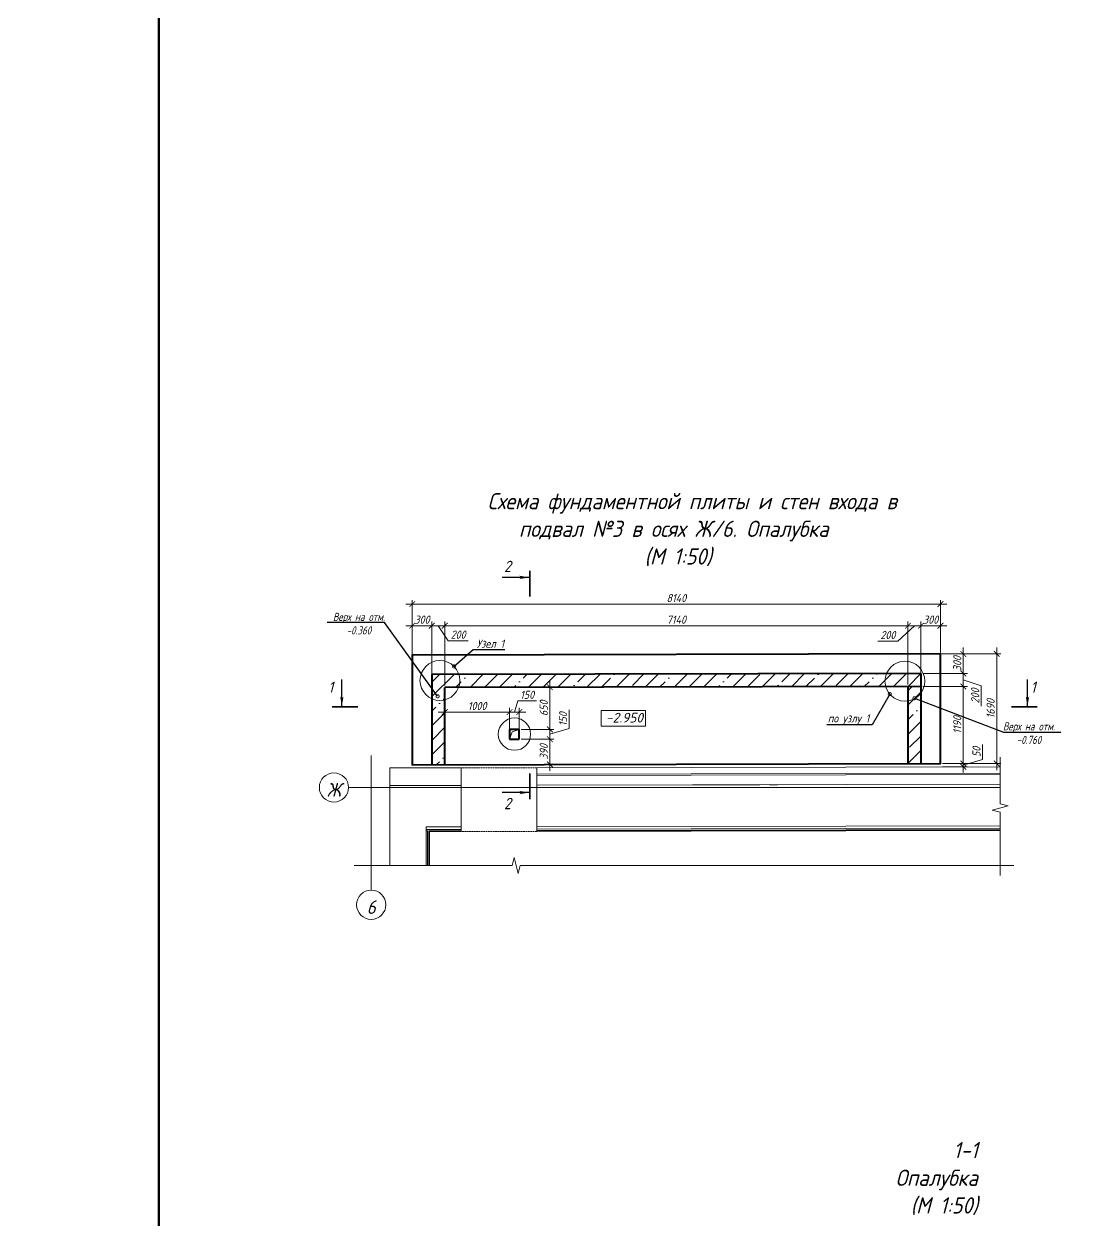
# Model space of a CAD drawing. Header units: millimetres. Extents: x 504091 to 2165846, y 135022 to 442887.
# Drawn here: x 1381768 to 1398063, y 242926 to 261362 of the extents above; entities that cross this region are included whole.
import ezdxf
from ezdxf import colors
from ezdxf.entities.mleader import LeaderData, LeaderLine
from ezdxf.math import Vec2, Vec3

# ---------------------------------------------------------------- set-up
doc = ezdxf.new("R2010")
doc.units = ezdxf.units.MM
for name, pattern in [('ADSK_Линия сетки', [25, 20, -2.5, 0, -2.5]), ('IMPORT-ADSK_Штриховая_ш3 п1_5 _2_', [4.5, 3, -1.5]), ('осеваяX2', [4, 2.5, -0.5, 0.5, -0.5])]:
    doc.linetypes.add(name, pattern=pattern)
doc.layers.get('Defpoints').update_dxf_attribs({"color": 255})
doc.layers.add('!Defpoints', color=255, linetype='Continuous', lineweight=5, plot=False)
for name, color, linetype, lineweight in [('+АР_Вспомогательная', 7, 'Continuous', 9), ('A-DETL', 90, 'Continuous', 9), ('A-DETL-MEDM', 33, 'Continuous', 9), ('S-STRS', 31, 'Continuous', 9), ('Аннотация', 7, 'Continuous', 9), ('Монолит тонкий', 204, 'Continuous', 9), ('Обобщенные модели', 7, 'Continuous', 18), ('Оси', 165, 'осеваяX2', 13), ('отметки', 7, 'Continuous', 20), ('Размер', 7, 'Continuous', 13), ('Размеры КР', 164, 'Continuous', 9)]:
    doc.layers.add(name, color=color, linetype=linetype, lineweight=lineweight)
for name, color, linetype in [('PS_Обозначения', 7, 'Continuous'), ('SGRAND', 7, 'Continuous'), ('Контур', 7, 'Continuous')]:
    doc.layers.add(name, color=color, linetype=linetype)
doc.styles.add('GOST 2.304_new', font='isocpeur.ttf', dxfattribs={"width": 0.9, "oblique": 15})
doc.dimstyles.new('SPDS 1_50', dxfattribs={"dimscale": 50, "dimtxt": 2.5, "dimasz": 1.77, "dimexe": 1.25, "dimexo": 0.625, "dimtad": 1, "dimdec": 0, "dimrnd": 0.001, "dimzin": 9, "dimtxsty": 'GOST 2.304_new', "dimblk": 'ARCHTICK', "dimcen": 2.5, "dimdle": 2, "dimclrt": 256, "dimadec": 0, "dimazin": 2, "dimtfac": 0.75, "dimtdec": 0, "dimtmove": 1, "dimatfit": 3, "dimfxl": 0, "dimtolj": 1, "dimlwd": 9, "dimlwe": 9, "dimarcsym": 0})

# ---------------------------------------------------------------- blocks, each defined once
blk = doc.blocks.new('_ArchTick')
at = {"color": 0, "linetype": 'ByBlock', "const_width": 0.15}
blk.add_lwpolyline([(-0.5, -0.5), (0.5, 0.5)], dxfattribs=at)
blk = doc.blocks.new('*D3095')
at = {"layer": 'Defpoints', "color": 0, "lineweight": 20, "transparency": 16777216}
for p in [(1395894, 249962), (1395895, 249912), (1396248, 249962)]:
    blk.add_point(p, dxfattribs=at)
at = {"layer": 'Размеры КР', "color": 0, "lineweight": 9, "transparency": 16777216}
for p, q in [((1396545, 250026), (1396545, 250257)), ((1396248, 249962), (1396248, 250050)), ((1396248, 249937), (1396545, 250026)), ((1395925, 249962), (1396310, 249962)), ((1395926, 249912), (1396310, 249912)), ((1396248, 249912), (1396248, 249962)), ((1396248, 249912), (1396248, 249962)), ((1396248, 249912), (1396248, 249823))]:
    blk.add_line(p, q, dxfattribs=at)
at = {"layer": 'Размеры КР', "color": 0, "lineweight": 9, "transparency": 16777216, "xscale": 88.5, "yscale": 88.5, "zscale": 88.5}
for p, rotation in [((1396248, 249962), 270), ((1396248, 249912), 90)]:
    blk.add_blockref('_ArchTick', p, dxfattribs=dict(at, rotation=rotation))
at = {"layer": 'Размеры КР', "lineweight": 20, "transparency": 16777216, "insert": (1396451, 250141), "char_height": 125, "attachment_point": 5, "rotation": 90, "style": 'GOST 2.304_new'}
blk.add_mtext('\\A1;50', dxfattribs=at)
blk = doc.blocks.new('*D3096')
at = {"layer": 'Defpoints', "color": 0, "lineweight": 20, "transparency": 16777216}
for p in [(1395594, 251151), (1396248, 251151), (1395894, 249962)]:
    blk.add_point(p, dxfattribs=at)
at = {"layer": 'Размеры КР', "color": 0, "lineweight": 9, "transparency": 16777216}
for p, q in [((1395625, 251151), (1396310, 251151)), ((1396248, 249862), (1396248, 251251)), ((1395925, 249962), (1396310, 249962))]:
    blk.add_line(p, q, dxfattribs=at)
at = {"layer": 'Размеры КР', "color": 0, "lineweight": 9, "transparency": 16777216, "xscale": 88.5, "yscale": 88.5, "zscale": 88.5}
for p, rotation in [((1396248, 251151), 90), ((1396248, 249962), 270)]:
    blk.add_blockref('_ArchTick', p, dxfattribs=dict(at, rotation=rotation))
at = {"layer": 'Размеры КР', "lineweight": 20, "transparency": 16777216, "insert": (1396154, 250557), "char_height": 125, "attachment_point": 5, "rotation": 90, "style": 'GOST 2.304_new'}
blk.add_mtext('\\A1;1190', dxfattribs=at)
blk = doc.blocks.new('*D3097')
at = {"layer": 'Defpoints', "color": 0, "lineweight": 20, "transparency": 16777216}
for p in [(1395594, 251351), (1396248, 251351), (1395594, 251151)]:
    blk.add_point(p, dxfattribs=at)
at = {"layer": 'Размеры КР', "color": 0, "lineweight": 9, "transparency": 16777216}
for p, q in [((1395625, 251351), (1396310, 251351)), ((1396248, 251051), (1396248, 251451)), ((1395625, 251151), (1396310, 251151)), ((1396248, 251251), (1396525, 251159)), ((1396525, 251159), (1396525, 250849))]:
    blk.add_line(p, q, dxfattribs=at)
at = {"layer": 'Размеры КР', "color": 0, "lineweight": 9, "transparency": 16777216, "xscale": 88.5, "yscale": 88.5, "zscale": 88.5}
for p, rotation in [((1396248, 251351), 90), ((1396248, 251151), 270)]:
    blk.add_blockref('_ArchTick', p, dxfattribs=dict(at, rotation=rotation))
at = {"layer": 'Размеры КР', "lineweight": 20, "transparency": 16777216, "insert": (1396431, 251004), "char_height": 125, "attachment_point": 5, "rotation": 90, "style": 'GOST 2.304_new'}
blk.add_mtext('\\A1;200', dxfattribs=at)
blk = doc.blocks.new('*D3098')
at = {"layer": 'Defpoints', "color": 0, "lineweight": 20, "transparency": 16777216}
for p in [(1395677, 251651), (1396248, 251651), (1395594, 251351)]:
    blk.add_point(p, dxfattribs=at)
at = {"layer": 'Размеры КР', "color": 0, "lineweight": 9, "transparency": 16777216}
for p, q in [((1396248, 251251), (1396248, 251751)), ((1395708, 251651), (1396310, 251651)), ((1395625, 251351), (1396310, 251351))]:
    blk.add_line(p, q, dxfattribs=at)
at = {"layer": 'Размеры КР', "color": 0, "lineweight": 9, "transparency": 16777216, "xscale": 88.5, "yscale": 88.5, "zscale": 88.5}
for p, rotation in [((1396248, 251651), 90), ((1396248, 251351), 270)]:
    blk.add_blockref('_ArchTick', p, dxfattribs=dict(at, rotation=rotation))
at = {"layer": 'Размеры КР', "lineweight": 20, "transparency": 16777216, "insert": (1396154, 251501), "char_height": 125, "attachment_point": 5, "rotation": 90, "style": 'GOST 2.304_new'}
blk.add_mtext('\\A1;300', dxfattribs=at)
blk = doc.blocks.new('*D3099')
at = {"layer": 'Defpoints', "color": 0, "lineweight": 20, "transparency": 16777216}
for p in [(1395577, 251652), (1396762, 251652), (1395894, 249962)]:
    blk.add_point(p, dxfattribs=at)
at = {"layer": 'Размеры КР', "color": 0, "lineweight": 9, "transparency": 16777216}
for p, q in [((1396762, 249862), (1396762, 251752)), ((1395608, 251652), (1396825, 251652)), ((1395925, 249962), (1396825, 249962))]:
    blk.add_line(p, q, dxfattribs=at)
at = {"layer": 'Размеры КР', "color": 0, "lineweight": 9, "transparency": 16777216, "xscale": 88.5, "yscale": 88.5, "zscale": 88.5}
for p, rotation in [((1396762, 251652), 90), ((1396762, 249962), 270)]:
    blk.add_blockref('_ArchTick', p, dxfattribs=dict(at, rotation=rotation))
at = {"layer": 'Размеры КР', "lineweight": 20, "transparency": 16777216, "insert": (1396669, 250807), "char_height": 125, "attachment_point": 5, "rotation": 90, "style": 'GOST 2.304_new'}
blk.add_mtext('\\A1;1690', dxfattribs=at)
blk = doc.blocks.new('*D3100')
at = {"layer": 'Defpoints', "color": 0, "lineweight": 20, "transparency": 16777216}
for p in [(1388054, 252086), (1387754, 250790), (1388054, 250790)]:
    blk.add_point(p, dxfattribs=at)
at = {"layer": 'Размеры КР', "color": 0, "lineweight": 9, "transparency": 16777216}
for p, q in [((1387654, 252086), (1388154, 252086)), ((1387754, 250821), (1387754, 252149)), ((1388054, 250821), (1388054, 252149))]:
    blk.add_line(p, q, dxfattribs=at)
at = {"layer": 'Размеры КР', "color": 0, "lineweight": 9, "transparency": 16777216, "xscale": 88.5, "yscale": 88.5, "zscale": 88.5, "rotation": 180}
blk.add_blockref('_ArchTick', (1387754, 252086), dxfattribs=at)
at = {"layer": 'Размеры КР', "color": 0, "lineweight": 9, "transparency": 16777216, "xscale": 88.5, "yscale": 88.5, "zscale": 88.5}
blk.add_blockref('_ArchTick', (1388054, 252086), dxfattribs=at)
at = {"layer": 'Размеры КР', "lineweight": 20, "transparency": 16777216, "insert": (1387904, 252180), "char_height": 125, "attachment_point": 5, "style": 'GOST 2.304_new'}
blk.add_mtext('\\A1;300', dxfattribs=at)
blk = doc.blocks.new('*D3101')
at = {"layer": 'Defpoints', "color": 0, "lineweight": 20, "transparency": 16777216}
for p in [(1388254, 252086), (1388254, 251136), (1388054, 250790)]:
    blk.add_point(p, dxfattribs=at)
at = {"layer": 'Размеры КР', "color": 0, "lineweight": 9, "transparency": 16777216}
for p, q in [((1387954, 252086), (1388354, 252086)), ((1388054, 250821), (1388054, 252149)), ((1388154, 252086), (1388306, 251855)), ((1388254, 251167), (1388254, 252149)), ((1388306, 251855), (1388616, 251855))]:
    blk.add_line(p, q, dxfattribs=at)
at = {"layer": 'Размеры КР', "color": 0, "lineweight": 9, "transparency": 16777216, "xscale": 88.5, "yscale": 88.5, "zscale": 88.5, "rotation": 180}
blk.add_blockref('_ArchTick', (1388054, 252086), dxfattribs=at)
at = {"layer": 'Размеры КР', "color": 0, "lineweight": 9, "transparency": 16777216, "xscale": 88.5, "yscale": 88.5, "zscale": 88.5}
blk.add_blockref('_ArchTick', (1388254, 252086), dxfattribs=at)
at = {"layer": 'Размеры КР', "lineweight": 20, "transparency": 16777216, "insert": (1388461, 251949), "char_height": 125, "attachment_point": 5, "style": 'GOST 2.304_new'}
blk.add_mtext('\\A1;200', dxfattribs=at)
blk = doc.blocks.new('*D3102')
at = {"layer": 'Defpoints', "color": 0, "lineweight": 20, "transparency": 16777216}
for p in [(1395394, 252086), (1388254, 251136), (1395394, 251151)]:
    blk.add_point(p, dxfattribs=at)
at = {"layer": 'Размеры КР', "color": 0, "lineweight": 9, "transparency": 16777216}
for p, q in [((1388154, 252086), (1395494, 252086)), ((1388254, 251167), (1388254, 252149)), ((1395394, 251182), (1395394, 252149))]:
    blk.add_line(p, q, dxfattribs=at)
at = {"layer": 'Размеры КР', "color": 0, "lineweight": 9, "transparency": 16777216, "xscale": 88.5, "yscale": 88.5, "zscale": 88.5, "rotation": 180}
blk.add_blockref('_ArchTick', (1388254, 252086), dxfattribs=at)
at = {"layer": 'Размеры КР', "color": 0, "lineweight": 9, "transparency": 16777216, "xscale": 88.5, "yscale": 88.5, "zscale": 88.5}
blk.add_blockref('_ArchTick', (1395394, 252086), dxfattribs=at)
at = {"layer": 'Размеры КР', "lineweight": 20, "transparency": 16777216, "insert": (1391824, 252180), "char_height": 125, "attachment_point": 5, "style": 'GOST 2.304_new'}
blk.add_mtext('\\A1;7140', dxfattribs=at)
blk = doc.blocks.new('*D3103')
at = {"layer": 'Defpoints', "color": 0, "lineweight": 20, "transparency": 16777216}
for p in [(1395894, 252086), (1395594, 251251), (1395894, 251251)]:
    blk.add_point(p, dxfattribs=at)
at = {"layer": 'Размеры КР', "color": 0, "lineweight": 9, "transparency": 16777216}
for p, q in [((1395494, 252086), (1395994, 252086)), ((1395594, 251283), (1395594, 252149)), ((1395894, 251283), (1395894, 252149))]:
    blk.add_line(p, q, dxfattribs=at)
at = {"layer": 'Размеры КР', "color": 0, "lineweight": 9, "transparency": 16777216, "xscale": 88.5, "yscale": 88.5, "zscale": 88.5, "rotation": 180}
blk.add_blockref('_ArchTick', (1395594, 252086), dxfattribs=at)
at = {"layer": 'Размеры КР', "color": 0, "lineweight": 9, "transparency": 16777216, "xscale": 88.5, "yscale": 88.5, "zscale": 88.5}
blk.add_blockref('_ArchTick', (1395894, 252086), dxfattribs=at)
at = {"layer": 'Размеры КР', "lineweight": 20, "transparency": 16777216, "insert": (1395744, 252180), "char_height": 125, "attachment_point": 5, "style": 'GOST 2.304_new'}
blk.add_mtext('\\A1;300', dxfattribs=at)
blk = doc.blocks.new('*D3104')
at = {"layer": 'Defpoints', "color": 0, "lineweight": 20, "transparency": 16777216}
for p in [(1395894, 252420), (1387754, 251635), (1395894, 251527)]:
    blk.add_point(p, dxfattribs=at)
at = {"layer": 'Размеры КР', "color": 0, "lineweight": 9, "transparency": 16777216}
for p, q in [((1387654, 252420), (1395994, 252420)), ((1387754, 251666), (1387754, 252482)), ((1395894, 251558), (1395894, 252482))]:
    blk.add_line(p, q, dxfattribs=at)
at = {"layer": 'Размеры КР', "color": 0, "lineweight": 9, "transparency": 16777216, "xscale": 88.5, "yscale": 88.5, "zscale": 88.5, "rotation": 180}
blk.add_blockref('_ArchTick', (1387754, 252420), dxfattribs=at)
at = {"layer": 'Размеры КР', "color": 0, "lineweight": 9, "transparency": 16777216, "xscale": 88.5, "yscale": 88.5, "zscale": 88.5}
blk.add_blockref('_ArchTick', (1395894, 252420), dxfattribs=at)
at = {"layer": 'Размеры КР', "lineweight": 20, "transparency": 16777216, "insert": (1391824, 252513), "char_height": 125, "attachment_point": 5, "style": 'GOST 2.304_new'}
blk.add_mtext('\\A1;8140', dxfattribs=at)
blk = doc.blocks.new('*D3105')
at = {"layer": 'Defpoints', "color": 0, "lineweight": 20, "transparency": 16777216}
for p in [(1395594, 252086), (1395394, 251865), (1395594, 251865)]:
    blk.add_point(p, dxfattribs=at)
at = {"layer": 'Размеры КР', "color": 0, "lineweight": 9, "transparency": 16777216}
for p, q in [((1395494, 252086), (1395240, 251848)), ((1395294, 252086), (1395694, 252086)), ((1395394, 251897), (1395394, 252149)), ((1395594, 251897), (1395594, 252149)), ((1395240, 251848), (1394930, 251848))]:
    blk.add_line(p, q, dxfattribs=at)
at = {"layer": 'Размеры КР', "color": 0, "lineweight": 9, "transparency": 16777216, "xscale": 88.5, "yscale": 88.5, "zscale": 88.5, "rotation": 180}
blk.add_blockref('_ArchTick', (1395394, 252086), dxfattribs=at)
at = {"layer": 'Размеры КР', "color": 0, "lineweight": 9, "transparency": 16777216, "xscale": 88.5, "yscale": 88.5, "zscale": 88.5}
blk.add_blockref('_ArchTick', (1395594, 252086), dxfattribs=at)
at = {"layer": 'Размеры КР', "lineweight": 20, "transparency": 16777216, "insert": (1395085, 251942), "char_height": 125, "attachment_point": 5, "style": 'GOST 2.304_new'}
blk.add_mtext('\\A1;200', dxfattribs=at)
blk = doc.blocks.new('_DotSmall')
at = {"color": 0, "linetype": 'ByBlock', "lineweight": 35, "const_width": 0.5}
blk.add_lwpolyline([(-0.0625, 0, 1), (0.0625, 0, 1)], format="xyb", close=True, dxfattribs=at)
blk = doc.blocks.new('*D4289')
at = {"layer": 'Defpoints', "color": 0, "lineweight": 20, "transparency": 16777216}
for p in [(1389254, 250756), (1388254, 250397), (1389254, 250399)]:
    blk.add_point(p, dxfattribs=at)
at = {"layer": 'Размеры КР', "color": 0, "lineweight": 9, "transparency": 16777216}
for p, q in [((1388154, 250756), (1389354, 250756)), ((1388254, 250428), (1388254, 250819)), ((1389254, 250430), (1389254, 250819))]:
    blk.add_line(p, q, dxfattribs=at)
at = {"layer": 'Размеры КР', "color": 0, "lineweight": 9, "transparency": 16777216, "xscale": 88.5, "yscale": 88.5, "zscale": 88.5, "rotation": 180}
blk.add_blockref('_ArchTick', (1388254, 250756), dxfattribs=at)
at = {"layer": 'Размеры КР', "color": 0, "lineweight": 9, "transparency": 16777216, "xscale": 88.5, "yscale": 88.5, "zscale": 88.5}
blk.add_blockref('_ArchTick', (1389254, 250756), dxfattribs=at)
at = {"layer": 'Размеры КР', "lineweight": 20, "transparency": 16777216, "insert": (1388754, 250850), "char_height": 125, "attachment_point": 5, "style": 'GOST 2.304_new'}
blk.add_mtext('\\A1;1000', dxfattribs=at)
blk = doc.blocks.new('*D4290')
at = {"layer": 'Defpoints', "color": 0, "lineweight": 20, "transparency": 16777216}
for p in [(1389404, 250756), (1389254, 250399), (1389404, 250413)]:
    blk.add_point(p, dxfattribs=at)
at = {"layer": 'Размеры КР', "color": 0, "lineweight": 9, "transparency": 16777216}
for p, q in [((1389329, 250756), (1389381, 250928)), ((1389381, 250928), (1389668, 250928)), ((1389154, 250756), (1389504, 250756)), ((1389254, 250430), (1389254, 250819)), ((1389404, 250444), (1389404, 250819))]:
    blk.add_line(p, q, dxfattribs=at)
at = {"layer": 'Размеры КР', "color": 0, "lineweight": 9, "transparency": 16777216, "xscale": 88.5, "yscale": 88.5, "zscale": 88.5, "rotation": 180}
blk.add_blockref('_ArchTick', (1389254, 250756), dxfattribs=at)
at = {"layer": 'Размеры КР', "color": 0, "lineweight": 9, "transparency": 16777216, "xscale": 88.5, "yscale": 88.5, "zscale": 88.5}
blk.add_blockref('_ArchTick', (1389404, 250756), dxfattribs=at)
at = {"layer": 'Размеры КР', "lineweight": 20, "transparency": 16777216, "insert": (1389524, 251022), "char_height": 125, "attachment_point": 5, "style": 'GOST 2.304_new'}
blk.add_mtext('\\A1;150', dxfattribs=at)
blk = doc.blocks.new('*D4291')
at = {"layer": 'Defpoints', "color": 0, "lineweight": 20, "transparency": 16777216}
for p in [(1389502, 251138), (1389404, 250488), (1389875, 250488)]:
    blk.add_point(p, dxfattribs=at)
at = {"layer": 'Размеры КР', "color": 0, "lineweight": 9, "transparency": 16777216}
for p, q in [((1389533, 251138), (1389937, 251138)), ((1389875, 251238), (1389875, 250388)), ((1389435, 250488), (1389937, 250488))]:
    blk.add_line(p, q, dxfattribs=at)
at = {"layer": 'Размеры КР', "color": 0, "lineweight": 9, "transparency": 16777216, "xscale": 88.5, "yscale": 88.5, "zscale": 88.5}
for p, rotation in [((1389875, 251138), 90), ((1389875, 250488), 270)]:
    blk.add_blockref('_ArchTick', p, dxfattribs=dict(at, rotation=rotation))
at = {"layer": 'Размеры КР', "lineweight": 20, "transparency": 16777216, "insert": (1389781, 250813), "char_height": 125, "attachment_point": 5, "rotation": 90, "style": 'GOST 2.304_new'}
blk.add_mtext('\\A1;650', dxfattribs=at)
blk = doc.blocks.new('*D4292')
at = {"layer": 'Defpoints', "color": 0, "lineweight": 20, "transparency": 16777216}
for p in [(1389404, 250488), (1389404, 250338), (1389875, 250338)]:
    blk.add_point(p, dxfattribs=at)
at = {"layer": 'Размеры КР', "color": 0, "lineweight": 9, "transparency": 16777216}
for p, q in [((1390172, 250502), (1390172, 250789)), ((1389875, 250588), (1389875, 250238)), ((1389435, 250488), (1389937, 250488)), ((1389875, 250413), (1390172, 250502)), ((1389435, 250338), (1389937, 250338))]:
    blk.add_line(p, q, dxfattribs=at)
at = {"layer": 'Размеры КР', "color": 0, "lineweight": 9, "transparency": 16777216, "xscale": 88.5, "yscale": 88.5, "zscale": 88.5}
for p, rotation in [((1389875, 250488), 90), ((1389875, 250338), 270)]:
    blk.add_blockref('_ArchTick', p, dxfattribs=dict(at, rotation=rotation))
at = {"layer": 'Размеры КР', "lineweight": 20, "transparency": 16777216, "insert": (1390078, 250646), "char_height": 125, "attachment_point": 5, "rotation": 90, "style": 'GOST 2.304_new'}
blk.add_mtext('\\A1;150', dxfattribs=at)
blk = doc.blocks.new('*D4293')
at = {"layer": 'Defpoints', "color": 0, "lineweight": 20, "transparency": 16777216}
for p in [(1389404, 250338), (1389414, 249948), (1389875, 249948)]:
    blk.add_point(p, dxfattribs=at)
at = {"layer": 'Размеры КР', "color": 0, "lineweight": 9, "transparency": 16777216}
for p, q in [((1389875, 250438), (1389875, 249848)), ((1389435, 250338), (1389937, 250338)), ((1389445, 249948), (1389937, 249948))]:
    blk.add_line(p, q, dxfattribs=at)
at = {"layer": 'Размеры КР', "color": 0, "lineweight": 9, "transparency": 16777216, "xscale": 88.5, "yscale": 88.5, "zscale": 88.5}
for p, rotation in [((1389875, 250338), 90), ((1389875, 249948), 270)]:
    blk.add_blockref('_ArchTick', p, dxfattribs=dict(at, rotation=rotation))
at = {"layer": 'Размеры КР', "lineweight": 20, "transparency": 16777216, "insert": (1389781, 250143), "char_height": 125, "attachment_point": 5, "rotation": 90, "style": 'GOST 2.304_new'}
blk.add_mtext('\\A1;390', dxfattribs=at)

msp = doc.modelspace()

# ---------------------------------------------------------------- hatches: boundary and pattern name
at = {"layer": 'PS_Обозначения', "ltscale": 50}
for points in [[(1389551.6039, 252831.151), (1389401.6039, 252804.751, 0.8390996312), (1389401.6039, 252857.551)], [(1386668.2897, 250846.8419), (1386641.8897, 250996.8419, 0.8390996312), (1386694.6897, 250996.8419)], [(1397237.0081, 250846.8419), (1397263.4081, 250996.8419, -0.8390996312), (1397210.6081, 250996.8419)], [(1389551.6039, 249515.3256), (1389401.6039, 249541.7256, -0.8390996312), (1389401.6039, 249488.9256)]]:
    msp.add_hatch(color=256, dxfattribs=at).paths.add_polyline_path(points, flags=0)
at = {"layer": 'SGRAND', "lineweight": 20}
h = msp.add_hatch(dxfattribs=at)
h.set_pattern_fill('ANSI35', color=256, scale=50)
h.set_pattern_definition([(45, (-15105.16, 0), (-224.5064, 224.5064), []), (45, (-14880.65, 0), (-224.5064, 224.5064), [396.875, -79.375, 0, -79.375])])
h.paths.add_polyline_path([(1395594.9548, 251351.3164), (1388054.4496, 251335.8096), (1388056.3456, 249945.1996), (1388256.3456, 249945.7291), (1388256.4527, 251135.6302), (1395594.9548, 251151.3142)])
h = msp.add_hatch(dxfattribs=at)
h.set_pattern_fill('ANSI35', color=256, scale=50)
h.paths.add_polyline_path([(1395593.9548, 251151.3143), (1395393.9548, 251150.8868), (1395393.9548, 249960.7426), (1395593.9548, 249961.1662)])

# ---------------------------------------------------------------- linework, layer by layer
at = {"layer": '!Defpoints', "ltscale": 50}
msp.add_circle((1389329.1216, 250415.6072), 249.0868, dxfattribs=at)
at = {"layer": '+АР_Вспомогательная', "color": 7, "linetype": 'Continuous', "ltscale": 50}
for points in [[(1396815.8183, 250061.0963), (1396815.8183, 249339.329), (1396940.8183, 249308.079), (1396690.8183, 249245.579), (1396815.8183, 249214.329), (1396815.8183, 248237.6296)], [(1386856.0986, 248390.1604), (1389292.9645, 248390.1604), (1389324.2145, 248515.1604), (1389386.7145, 248265.1604), (1389417.9645, 248390.1604), (1397028.537, 248390.1604)]]:
    msp.add_lwpolyline(points, dxfattribs=at)
at = {"layer": 'A-DETL', "color": 18, "lineweight": 18, "true_color": 0x000000}
for p, q in [((1388507.3304, 249896.1547), (1387407.2198, 249893.8246)), ((1396815.8183, 249913.7519), (1389673.7534, 249898.6251)), ((1389673.7534, 249898.6251), (1389674.01, 249778.6254)), ((1389674.0101, 249778.5554), (1396815.8183, 249793.8271)), ((1393384.5685, 249636.4895), (1393259.5685, 249636.4895))]:
    msp.add_line(p, q, dxfattribs=at)
at = {"layer": 'A-DETL', "color": 18, "true_color": 0x000000}
for p, q in [((1396815.8183, 249813.7513), (1389673.9672, 249798.6254)), ((1389673.9672, 249798.6254), (1389674.01, 249778.6254)), ((1389674.01, 249778.6254), (1389674.3307, 249628.6257)), ((1389674.0101, 249778.5554), (1396815.8183, 249793.8271)), ((1388509.3622, 248945.9915), (1387967.2198, 248944.9035)), ((1387967.2198, 248924.9035), (1387987.2198, 248924.9462)), ((1387987.2198, 248924.9462), (1387987.2198, 248390.1604)), ((1388509.405, 248925.9916), (1388007.2198, 248924.989)), ((1388007.2198, 248924.989), (1388007.2198, 248390.1604)), ((1388017.2198, 248915.0104), (1388509.4262, 248916.0629)), ((1388017.2198, 248390.1604), (1388017.2198, 248915.0104)), ((1388019.2198, 248913.0146), (1388509.4306, 248913.9916)), ((1388019.2198, 248390.1604), (1388019.2198, 248913.0146)), ((1388509.405, 248925.9916), (1388509.3622, 248945.9915)), ((1388509.4306, 248913.9916), (1388509.405, 248925.9916)), ((1389675.6999, 248988.6272), (1389675.8276, 248928.6271)), ((1396815.8183, 248963.825), (1389675.785, 248948.557)), ((1389675.8276, 248928.6271), (1389675.8533, 248916.6271)), ((1396815.8183, 248943.8249), (1389675.8277, 248928.5571)), ((1389675.8491, 248918.5571), (1396815.8183, 248933.8249)), ((1389675.8534, 248916.5571), (1396815.8183, 248931.8249))]:
    msp.add_line(p, q, dxfattribs=at)
at = {"layer": 'A-DETL-MEDM', "color": 18, "true_color": 0x000000}
for p, q in [((1387407.2198, 249893.8246), (1387407.2198, 248390.1604)), ((1388509.3622, 248945.9915), (1388507.3304, 249896.1547)), ((1388507.908, 249626.0615), (1387407.2198, 249623.7078)), ((1389674.3307, 249628.6257), (1393111.4129, 249635.9054)), ((1389674.3307, 249628.6257), (1389675.6993, 248988.6272)), ((1396815.8183, 249643.8268), (1389707.0795, 249628.6257)), ((1387967.2198, 248984.9038), (1388509.2765, 248986.0629)), ((1387967.2198, 248390.1604), (1387967.2198, 248984.9038)), ((1389675.6993, 248988.6272), (1396815.8183, 249003.8253))]:
    msp.add_line(p, q, dxfattribs=at)
at = {"layer": 'PS_Обозначения', "ltscale": 50}
for points in [[(1389564.1039, 252934.5772, 25, 25, 0), (1389564.1039, 252534.5772, 0, 0, 0)], [(1386918.2897, 250834.3419, 25, 25, 0), (1386518.2897, 250834.3419, 0, 0, 0)], [(1396987.0081, 250834.3419, 25, 25, 0), (1397387.0081, 250834.3419, 0, 0, 0)], [(1389564.1039, 249411.8995, 25, 25, 0), (1389564.1039, 249811.8995, 0, 0, 0)]]:
    msp.add_lwpolyline(points, format="xyseb", dxfattribs=at)
for points in [[(1389551.6039, 252831.151), (1389141.7128, 252831.151)], [(1386668.2897, 250846.8419), (1386668.2897, 251256.733)], [(1397237.0081, 250846.8419), (1397237.0081, 251256.733)], [(1389551.6039, 249515.3256), (1389141.7128, 249515.3256)]]:
    msp.add_lwpolyline(points, dxfattribs=at)
at = {"layer": 'S-STRS', "color": 18, "linetype": 'IMPORT-ADSK_Штриховая_ш3 п1_5 _2_', "true_color": 0x000000}
msp.add_lwpolyline([(1389675.8534, 248916.5571), (1388507.3304, 248916.5571), (1388507.3304, 249896.1547), (1389673.7534, 249898.6251)], close=True, dxfattribs=at)
at = {"layer": 'Аннотация', "lineweight": 20}
msp.add_lwpolyline([(1390666.4669, 250780.7966), (1391346.9658, 250780.7966), (1391346.9658, 250536.0381), (1390666.4669, 250536.0381)], close=True, dxfattribs=at)
at = {"layer": 'Контур', "lineweight": 20}
for centre in [(1386546.6038, 249593.258), (1387121.2032, 247785.7226)]:
    msp.add_circle(centre, 225, dxfattribs=at)
at = {"layer": 'Монолит тонкий', "lineweight": 40, "ltscale": 100}
for p, q in [((1388054.4496, 251335.8096), (1388054.3456, 249945.1996)), ((1395593.9548, 251351.3164), (1388054.4496, 251335.8096)), ((1395593.9548, 251351.3164), (1395593.9548, 249961.1662)), ((1388254.3456, 249945.7291), (1388254.4496, 251135.626)), ((1395593.9548, 251151.3143), (1388254.4496, 251135.626)), ((1395393.9548, 251150.8868), (1395393.9548, 249961.1662)), ((1389404.1216, 250488.1072), (1389254.1216, 250488.1072)), ((1389254.1216, 250488.1072), (1389254.1216, 250338.1072)), ((1389404.1216, 250338.1072), (1389404.1216, 250488.1072)), ((1389254.1216, 250338.1072), (1389404.1216, 250338.1072))]:
    msp.add_line(p, q, dxfattribs=at)
msp.add_lwpolyline([(1395893.9548, 251650.9498), (1387754.4551, 251634.5684), (1387754.3456, 249944.5644), (1395893.9548, 249961.8015)], close=True, dxfattribs=at)
at = {"layer": 'Обобщенные модели'}
for p, q in [((1389254.1216, 250338.1072), (1389254.1216, 250488.1072)), ((1389254.1216, 250488.1072), (1389404.1216, 250488.1072)), ((1389291.6216, 250450.6072), (1389254.1216, 250338.1072)), ((1389404.1216, 250488.1072), (1389291.6216, 250450.6072)), ((1389404.1216, 250488.1072), (1389404.1216, 250338.1072)), ((1389404.1216, 250338.1072), (1389254.1216, 250338.1072))]:
    msp.add_line(p, q, dxfattribs=at)
at = {"layer": 'Оси', "linetype": 'ADSK_Линия сетки'}
for p, q in [((1387121.2032, 248010.7226), (1387121.2032, 250086.4821)), ((1386771.6038, 249593.258), (1396815.8183, 249593.258))]:
    msp.add_line(p, q, dxfattribs=at)
at = {"layer": 'Размеры КР', "color": 1, "lineweight": 60}
for points in [[(1331263.6589, 282473.5457), (1383846.3793, 282473.5457), (1383846.3793, 199677.5861), (1331263.6589, 199677.5861)], [(1383846.3793, 280704.3093), (1431990.7003, 280704.3093), (1431990.7003, 197078.5059), (1383846.3793, 197078.5059)]]:
    msp.add_lwpolyline(points, close=True, dxfattribs=at)
at = {"layer": 'Размеры КР', "lineweight": 20}
msp.add_lwpolyline([(1388054.3456, 249945.1996), (1388054.4496, 251335.8096), (1395593.9548, 251351.3164), (1395593.9548, 249961.1662)], dxfattribs=at)
for centre in [(1388179.5731, 251242.0795), (1395347.784, 251231.485)]:
    msp.add_circle(centre, 307.2389, dxfattribs=at)

# ---------------------------------------------------------------- texts
at = {"layer": 'PS_Обозначения', "style": 'GOST 2.304_new', "oblique": 15, "width": 0.9}
for s, p in [('2', (1389167.1422, 252912.9698)), ('1', (1386457.2493, 251052.0794)), ('1', (1397284.2849, 251052.0794)), ('2', (1389167.1422, 249258.5068))]:
    msp.add_text(s, height=175, dxfattribs=at).set_placement(p)
at = {"layer": 'Аннотация', "lineweight": 9, "char_height": 250, "line_spacing_factor": 1.022766, "style": 'GOST 2.304_new'}
for s, width, insert, attachment_point in [('\\pi690.85464;Схема фундаментной плиты и стен входа в \\P\\pi1175.09092;подвал №3 в осях Ж/6. Опалубка  \\P\\pi3110.8055;(М 1:50)', 7410.169079, (1388222.3994, 254131.5614), 1), ('1-1\\P Опалубка  \\P(М 1:50)', 4452.196591, (1396471.6073, 244129.2674), 3)]:
    msp.add_mtext_dynamic_manual_height_columns(s, width=width, gutter_width=2500, heights=[1983.7092], dxfattribs=dict(at, insert=insert, attachment_point=attachment_point))
at = {"layer": 'Оси', "char_height": 210, "width": 139.32, "attachment_point": 5, "line_spacing_factor": 1.022766, "style": 'GOST 2.304_new'}
for s, insert in [('\\pt53.9994,108.0009,162.0003,215.9997,269.9991,324.0006,378,431.9994,486.0009,540.0003,593.9997,647.9991,702.0006,756,809.9994,864.0009,918.0003,971.9997,1025.9991,1080.0006,1134,1187.9994,1242.0009,1296.0003,1349.9997,1403.9991,1458.0006,1512,1565.9994,1620.0009,1674.0003,1727.9997;Ж', (1386546.1885, 249556.8057)), ('\\pt53.9994,108.0009,162.0003,215.9997,269.9991,324.0006,378,431.9994,486.0009,540.0003,593.9997,647.9991,702.0006,756,809.9994,864.0009,918.0003,971.9997,1025.9991,1080.0006,1134,1187.9994,1242.0009,1296.0003,1349.9997,1403.9991,1458.0006,1512,1565.9994,1620.0009,1674.0003,1727.9997;6', (1387120.7879, 247749.2703))]:
    msp.add_mtext(s, dxfattribs=dict(at, insert=insert))
at = {"layer": 'отметки', "lineweight": 20, "insert": (1390739.2135, 250744.3059), "char_height": 150, "width": 771.616927, "attachment_point": 1, "line_spacing_factor": 1.022761, "style": 'GOST 2.304_new'}
msp.add_mtext('{\\W1;-2.950}', dxfattribs=at)

# ---------------------------------------------------------------- dimensions: what is measured, and where the dimension line sits
at = {"layer": 'Размеры КР', "lineweight": 20}
for base, p1, p2, picture, middle in [((1395893.9548, 252419.5429), (1387754.4551, 251634.5684), (1395893.9548, 251527.1709), '*D3104', (1391824.205, 252513.2929)), ((1395393.9548, 252086.4495), (1388254.4496, 251135.626), (1395393.9548, 251150.8868), '*D3102', (1391824.2022, 252180.1995)), ((1389404.1216, 250756.4657), (1389254.1216, 250398.752), (1389404.1216, 250413.1072), '*D4290', (1389411.9341, 251022.0907)), ((1389254.1216, 250756.4657), (1388254.385, 250396.752), (1389254.1216, 250398.752), '*D4289', (1388754.2533, 250850.2157))]:
    dim = msp.add_linear_dim(base=base, p1=p1, p2=p2, dimstyle='SPDS 1_50', dxfattribs=at)
    dim.commit()
    dim.dimension.update_dxf_attribs({"geometry": picture, "text_midpoint": middle})
for base, p1, p2, picture, middle in [((1388054.4088, 252086.4495), (1387754.4004, 250789.5664), (1388054.4088, 250789.5439), '*D3100', (1387904.4046, 252086.4495)), ((1395893.9548, 252086.4495), (1395593.9548, 251251.3154), (1395893.9548, 251251.3154), '*D3103', (1395743.9548, 252086.4495)), ((1388254.4496, 252086.4495), (1388054.4088, 250789.5439), (1388254.4496, 251135.626), '*D3101', (1388337.5315, 251854.9593)), ((1395593.9548, 252086.4495), (1395393.9548, 251865.282), (1395593.9548, 251865.282), '*D3105', (1395208.9428, 251848.0335))]:
    dim = msp.add_linear_dim(base=base, p1=p1, p2=p2, dimstyle='SPDS 1_50', dxfattribs=at)
    dim.commit()
    dim.dimension.update_dxf_attribs({"geometry": picture, "text_midpoint": middle, "dimtype": 160})
for base, p1, p2, picture, middle in [((1396762.2746, 251651.9498), (1395893.9548, 249961.8015), (1395577.0224, 251651.9498), '*D3099', (1396668.5246, 250806.8756)), ((1389874.9091, 250488.1072), (1389502.24, 251138.2931), (1389404.1216, 250488.1072), '*D4291', (1389781.1591, 250813.2002)), ((1396247.8087, 251151.3143), (1395893.9549, 249961.8015), (1395593.9548, 251151.3143), '*D3096', (1396154.0587, 250556.5579)), ((1389874.9091, 250338.1072), (1389404.1216, 250488.1072), (1389404.1216, 250338.1072), '*D4292', (1390078.0341, 250533.4197)), ((1389874.9091, 249948.0789), (1389404.1216, 250338.1072), (1389413.9433, 249948.0789), '*D4293', (1389781.1591, 250143.0931)), ((1396247.8087, 249961.8015), (1395895.0607, 249911.8018), (1395893.9549, 249961.8015), '*D3095', (1396450.9337, 250057.1141))]:
    dim = msp.add_linear_dim(base=base, p1=p1, p2=p2, angle=90, dimstyle='SPDS 1_50', dxfattribs=at)
    dim.commit()
    dim.dimension.update_dxf_attribs({"geometry": picture, "text_midpoint": middle})
for base, p1, p2, picture, middle in [((1396247.8087, 251650.9498), (1395593.9548, 251351.3164), (1395676.8363, 251650.9498), '*D3098', (1396247.8087, 251501.1331)), ((1396247.8087, 251351.3164), (1395593.9548, 251151.3143), (1395593.9548, 251351.3164), '*D3097', (1396524.5801, 251127.4242))]:
    dim = msp.add_linear_dim(base=base, p1=p1, p2=p2, angle=90, dimstyle='SPDS 1_50', dxfattribs=at)
    dim.commit()
    dim.dimension.update_dxf_attribs({"geometry": picture, "text_midpoint": middle, "dimtype": 160})

# ---------------------------------------------------------------- leaders
at = {"layer": 'Размер', "ltscale": 20}
ml = msp.add_multileader_mtext('Standard', dxfattribs=at)
ml.set_content('\\A1;{\\W0.8;Верх на отм. -0.360}', color=256, style='GOST 2.304_new')
ml.set_leader_properties()
ml.set_arrow_properties(name='DOTSMALL')
ml.build(insert=Vec2(0, 0))
ml.multileader.update_dxf_attribs({"text_left_attachment_type": 6, "text_right_attachment_type": 6, "dogleg_length": 1, "arrow_head_size": 100})
ctx = ml.context
ctx.base_point, ctx.char_height, ctx.arrow_head_size, ctx.landing_gap_size, ctx.plane_origin = Vec3(1386557.9492, 252135.0636), 125, 100, 0, Vec3(1361739.6436, 397238.9359)
ctx.left_attachment, ctx.right_attachment, ctx.text_align_type = 6, 6, 1
notes = []
notes.append((ctx, [(0, (1, 1, 0), (1387324.8884, 252135.0636), (-1, 0), 20, [(0, [(1388144.0866, 250998.6549)], 0, [])])]))
ctx.mtext.insert, ctx.mtext.rotation, ctx.mtext.width, ctx.mtext.alignment, ctx.mtext.flow_direction = Vec3(1386931.4188, 252285.0636), 6.2831853072, 854.743649, 2, 5
ml = msp.add_multileader_mtext('Standard', dxfattribs=at)
ml.set_content('\\A1;Узел 1', color=256, style='GOST 2.304_new')
ml.set_leader_properties()
ml.set_arrow_properties(name='DOTSMALL')
ml.build(insert=Vec2(0, 0))
ml.multileader.update_dxf_attribs({"text_left_attachment_type": 6, "text_right_attachment_type": 6, "dogleg_length": 1, "arrow_head_size": 100})
ctx = ml.context
ctx.base_point, ctx.char_height, ctx.arrow_head_size, ctx.landing_gap_size, ctx.plane_origin = Vec3(1388713.6491, 251721.7632), 125, 100, 0, Vec3(1370481.0796, 398210.3646)
ctx.left_attachment, ctx.right_attachment, ctx.text_align_type = 6, 6, 1
notes.append((ctx, [(1, (1, 1, 0), (1388693.6491, 251721.7632), (1, 0), 20, [(0, [(1388396.6147, 251459.5391)], 0, [])])]))
ctx.mtext.insert, ctx.mtext.rotation, ctx.mtext.width, ctx.mtext.alignment, ctx.mtext.flow_direction = Vec3(1388958.0803, 251871.7632), 6.2831853072, 1664.96034, 2, 5
ml = msp.add_multileader_mtext('Standard', dxfattribs=at)
ml.set_content('\\A1;по узлу 1', color=256, style='GOST 2.304_new')
ml.set_leader_properties()
ml.set_arrow_properties(name='DOTSMALL')
ml.build(insert=Vec2(0, 0))
ml.multileader.update_dxf_attribs({"text_left_attachment_type": 6, "text_right_attachment_type": 6, "dogleg_length": 1, "arrow_head_size": 100})
ctx = ml.context
ctx.base_point, ctx.char_height, ctx.arrow_head_size, ctx.landing_gap_size, ctx.plane_origin = Vec3(1394131.7424, 250558.8666), 125, 100, 0, Vec3(1377649.2905, 398199.7701)
ctx.left_attachment, ctx.right_attachment, ctx.text_align_type = 6, 6, 1
notes.append((ctx, [(0, (1, 1, 0), (1394844.3066, 250558.8666), (-1, 0), 20, [(0, [(1395114.0835, 251032.0362)], 0, [])])]))
ctx.mtext.insert, ctx.mtext.rotation, ctx.mtext.width, ctx.mtext.alignment, ctx.mtext.flow_direction = Vec3(1394478.0245, 250721.3666), 6.2831853072, 1664.96034, 2, 5
ml = msp.add_multileader_mtext('Standard', dxfattribs=at)
ml.set_content('\\A1;{\\W0.8;Верх на отм. -0.760}', color=256, style='GOST 2.304_new')
ml.set_leader_properties()
ml.set_arrow_properties(name='DOTSMALL')
ml.build(insert=Vec2(0, 0))
ml.multileader.update_dxf_attribs({"text_left_attachment_type": 6, "text_right_attachment_type": 6, "dogleg_length": 1, "arrow_head_size": 100})
ctx = ml.context
ctx.base_point, ctx.char_height, ctx.arrow_head_size, ctx.landing_gap_size, ctx.plane_origin = Vec3(1396886.0152, 250447.8421), 125, 100, 0, Vec3(1372067.7096, 395551.7143)
ctx.left_attachment, ctx.right_attachment, ctx.text_align_type = 6, 6, 1
notes.append((ctx, [(1, (1, 1, 0), (1396866.0152, 250447.8421), (1, 0), 20, [(0, [(1395495.3677, 250969.4657)], 0, [])])]))
ctx.mtext.insert, ctx.mtext.rotation, ctx.mtext.width, ctx.mtext.alignment, ctx.mtext.flow_direction = Vec3(1397259.4848, 250597.8421), 6.2831853072, 854.743649, 2, 5
for ctx, leaders in notes:
    for number, flags, end, landing, length, lines in leaders:
        leader = LeaderData()
        leader.index, (leader.has_last_leader_line, leader.has_dogleg_vector, leader.attachment_direction) = number, flags
        leader.last_leader_point, leader.dogleg_vector, leader.dogleg_length = Vec3(end), Vec3(landing), length
        for number, points, colour, breaks in lines:
            line = LeaderLine()
            line.index, line.vertices, line.color, line.breaks = number, Vec3.list(points), colors.encode_raw_color(colour), breaks
            leader.lines.append(line)
        ctx.leaders.append(leader)

doc.saveas('drawing.dxf')
